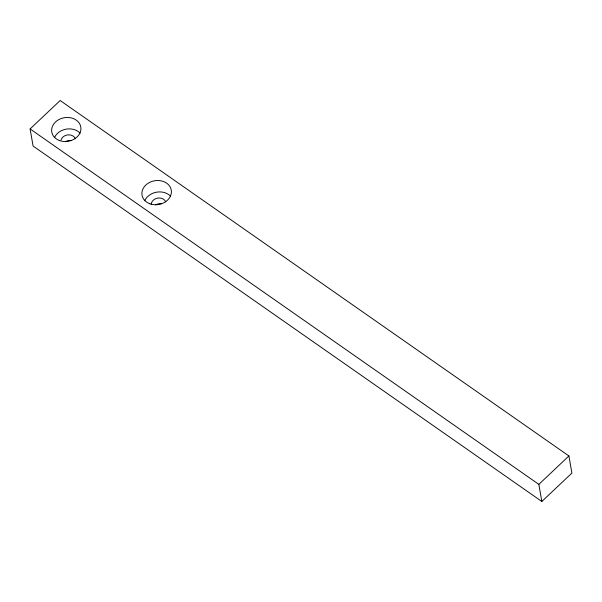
<?xml version="1.0" encoding="UTF-8"?>
<svg xmlns="http://www.w3.org/2000/svg" width="602" height="602" viewBox="0 0 602 602"><rect width="100%" height="100%" fill="white"/><g stroke="black" fill="none" stroke-linecap="round" stroke-linejoin="round"><path stroke-width="0.9" d="M30.1 128.933L60.162 100.519L568.913 455.962L571.9 473.067L541.838 501.481L33.087 146.038L30.1 128.933L538.85 484.377L541.838 501.481M538.85 484.377L568.913 455.962M54.511 137.549A14.741 11.95 -9.9 0 1 66.258 129.114A14.741 11.95 -9.9 0 1 80.134 133.147M155.685 204.853A7.42 6.02 -9.9 0 1 161.253 203.739M65.325 141.718A7.42 6.02 -9.9 0 1 70.893 140.605M151.252 204.703A7.42 6.02 -9.9 0 1 157.378 198.148A7.42 6.02 -9.9 0 1 165.685 201.828M61.065 139.988A7.42 6.02 -9.9 0 1 67.973 134.871A7.42 6.02 -9.9 0 1 75.318 138.693M144.781 200.662A14.839 12.04 -9.9 0 1 156.61 192.166A14.839 12.04 -9.9 0 1 170.577 196.222M59.455 140.529A14.741 11.95 -9.9 0 0 80.931 128.166A14.741 11.95 -9.9 0 0 58.454 119.798A14.741 11.95 -9.9 0 0 59.455 140.529M149.77 203.739A14.839 12.04 -9.9 0 0 171.397 191.293A14.839 12.04 -9.9 0 0 148.762 182.865A14.839 12.04 -9.9 0 0 149.77 203.739"/></g></svg>
